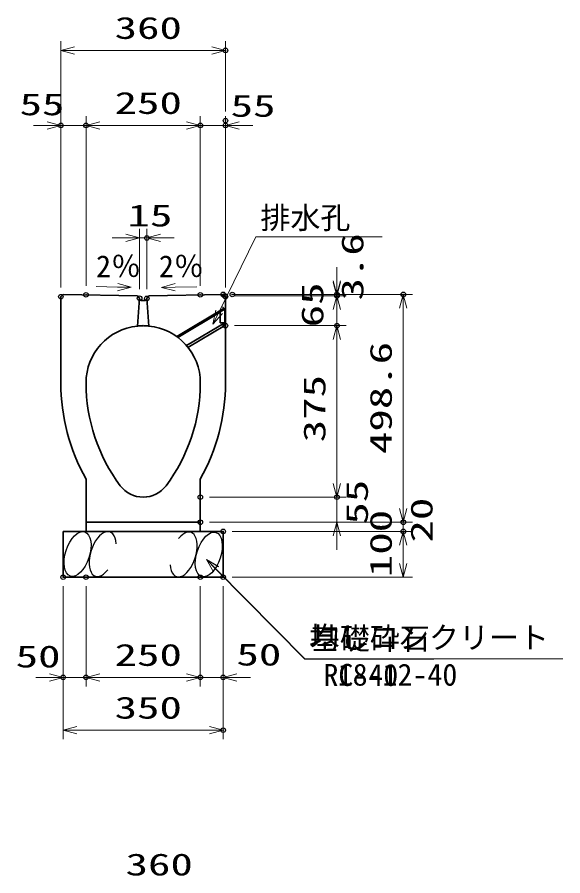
# Model space of a CAD drawing. Units: millimetres on the paper. Extents: x 15 to 1219, y 6 to 859.
# Drawn here: x 431.2 to 490.9, y 533.8 to 627.7 of the extents above; entities that cross this region are included whole.
import ezdxf
from ezdxf.enums import TextEntityAlignment as Align

# ---------------------------------------------------------------- set-up
doc = ezdxf.new("R2010")
doc.units = ezdxf.units.MM
doc.header["$PDMODE"] = 32
doc.header["$PDSIZE"] = 0.5
doc.linetypes.add('DASHED', pattern=[7.5, 6, -1.5])
for name, color, linetype, lineweight in [('D-STR-DIM（寸法）', 7, 'Continuous', 13), ('D-STR-HTXT(均しCON-旗)', 7, 'Continuous', 13), ('D-STR-HTXT(基礎砕石-旗)', 7, 'Continuous', 13), ('D-STR-HTXT（WS-旗）', 7, 'Continuous', 13), ('D-STR-STRF(グリ)', 7, 'Continuous', 25), ('D-STR（構造物WS）', 1, 'Continuous', 35), ('D-STR（構造物）', 1, 'Continuous', 35)]:
    doc.layers.add(name, color=color, linetype=linetype, lineweight=lineweight)
doc.layers.add('Defpoints_10', color=151, linetype='Continuous')
doc.styles.add('ＭＳ ゴシック', font='')
doc.styles.get('ＭＳ ゴシック').set_extended_font_data('MS Gothic')

# ---------------------------------------------------------------- blocks, each defined once
blk = doc.blocks.new('_Open30')
at = {"color": 7, "linetype": 'Continuous', "lineweight": 13}
for p, q in [((-1, 0.2679), (0, 0)), ((0, 0), (-1, -0.2679)), ((0, 0), (-1, 0))]:
    blk.add_line(p, q, dxfattribs=at)

msp = doc.modelspace()

# ---------------------------------------------------------------- linework, layer by layer
at = {"layer": 'D-STR-DIM（寸法）'}
for p, q in [((435.99, 616.902), (435.99, 625.11)), ((453.99, 617.419), (453.99, 625.11)), ((437.49, 624.11), (452.49, 624.11)), ((435.99, 598.169), (435.99, 616.902)), ((438.74, 598.364), (438.74, 616.902)), ((438.74, 598.364), (438.74, 616.902)), ((451.24, 598.364), (451.24, 616.902)), ((451.24, 598.364), (451.24, 616.902)), ((453.99, 598.169), (453.99, 616.902)), ((434.49, 615.902), (432.99, 615.902)), ((435.99, 615.902), (438.74, 615.902)), ((440.24, 615.902), (441.74, 615.902)), ((440.24, 615.902), (449.74, 615.902)), ((449.74, 615.902), (448.24, 615.902)), ((451.24, 615.902), (453.99, 615.902)), ((455.49, 615.902), (456.99, 615.902)), ((444.596, 597.995), (444.596, 604.589)), ((445.387, 597.98), (445.387, 604.589)), ((443.096, 603.589), (441.596, 603.589)), ((444.596, 603.589), (445.387, 603.589)), ((446.887, 603.589), (448.387, 603.589)), ((466.182, 598.912), (466.182, 600.412)), ((466.182, 598.752), (466.182, 600.252)), ((439.831, 598.272), (442.192, 598.225)), ((450.851, 598.255), (448.489, 598.207)), ((454.739, 597.414), (474.442, 597.414)), ((455.74, 597.412), (467.182, 597.412)), ((466.182, 597.252), (466.182, 597.412)), ((454.905, 597.252), (467.182, 597.252)), ((454.905, 597.252), (467.182, 597.252)), ((466.182, 593.997), (466.182, 597.252)), ((466.182, 595.752), (466.182, 594.252)), ((473.442, 573.989), (473.442, 595.914)), ((454.99, 593.997), (467.182, 593.997)), ((454.99, 593.997), (467.182, 593.997)), ((466.182, 576.739), (466.182, 592.497)), ((466.182, 592.497), (466.182, 590.997)), ((466.182, 576.739), (466.182, 578.239)), ((452.24, 575.239), (467.182, 575.239)), ((452.24, 575.239), (467.182, 575.239)), ((466.182, 572.489), (466.182, 575.239)), ((473.442, 573.989), (473.442, 575.489)), ((452.24, 572.489), (474.442, 572.489)), ((452.24, 572.489), (467.182, 572.489)), ((452.24, 572.489), (474.442, 572.489)), ((473.442, 571.489), (473.442, 572.489)), ((454.74, 571.489), (474.442, 571.489)), ((454.74, 571.489), (474.442, 571.489)), ((466.182, 570.989), (466.182, 569.489)), ((473.442, 567.989), (473.442, 569.989)), ((473.442, 569.989), (473.442, 568.489)), ((454.74, 566.489), (474.442, 566.489)), ((436.24, 565.489), (436.24, 554.522)), ((438.74, 565.489), (438.74, 554.522)), ((438.74, 565.489), (438.74, 554.522)), ((451.24, 565.489), (451.24, 554.522)), ((451.24, 565.489), (451.24, 554.522)), ((453.74, 565.489), (453.74, 554.522)), ((434.74, 555.522), (433.24, 555.522)), ((436.24, 555.522), (438.74, 555.522)), ((440.24, 555.522), (441.74, 555.522)), ((440.24, 555.522), (449.74, 555.522)), ((449.74, 555.522), (448.24, 555.522)), ((451.24, 555.522), (453.74, 555.522)), ((455.24, 555.522), (456.74, 555.522)), ((436.24, 554.522), (436.24, 548.749)), ((453.74, 554.522), (453.74, 548.749)), ((437.74, 549.749), (452.24, 549.749))]:
    msp.add_line(p, q, dxfattribs=at)
at = {"layer": 'D-STR-HTXT(均しCON-旗)'}
msp.add_lwpolyline([(490.887, 557.542), (462.68, 557.542), (452.957, 567.359)], dxfattribs=at)
at = {"layer": 'D-STR-HTXT(基礎砕石-旗)'}
msp.add_lwpolyline([(476.784, 557.516), (462.68, 557.516), (452.957, 567.333)], dxfattribs=at)
at = {"layer": 'D-STR-HTXT（WS-旗）'}
msp.add_lwpolyline([(471.116, 603.724), (457.328, 603.724), (453.287, 595.513)], dxfattribs=at)
at = {"layer": 'D-STR-STRF(グリ)'}
for centre, major_axis in [((437.815, 569.013), (0.79, 2.421)), ((452.164, 568.966), (-0.79, -2.421))]:
    msp.add_ellipse(centre, major_axis=major_axis, ratio=0.5139, dxfattribs=at)
for centre, major_axis in [((440.555, 569.013), (0.79, 2.421)), ((449.424, 568.966), (-0.79, -2.421))]:
    msp.add_ellipse(centre, major_axis=major_axis, ratio=0.5139, start_param=5.357556, end_param=10.375065, dxfattribs=at)
at = {"layer": 'D-STR（構造物WS）'}
for p, q in [((453.832, 595.902), (448.659, 592.798)), ((453.915, 595.819), (453.415, 595.519)), ((453.915, 595.819), (453.667, 596.067)), ((453.915, 594.019), (453.915, 595.819)), ((448.789, 592.701), (453.415, 595.477)), ((453.415, 595.519), (453.415, 594.319)), ((453.915, 594.319), (449.732, 591.809)), ((449.892, 591.614), (453.915, 594.028)), ((453.415, 594.319), (453.915, 594.319)), ((453.612, 593.844), (453.915, 594.019))]:
    msp.add_line(p, q, dxfattribs=at)
at = {"layer": 'D-STR（構造物）'}
for p, q in [((436.24, 597.414), (435.99, 597.169)), ((444.364, 597.252), (436.24, 597.414)), ((453.74, 597.414), (445.616, 597.252)), ((453.74, 597.414), (453.99, 597.169)), ((435.99, 597.169), (435.99, 587.739)), ((444.364, 597.252), (444.595, 596.998)), ((444.595, 596.998), (444.365, 593.958)), ((445.616, 597.252), (445.385, 596.998)), ((445.385, 596.998), (445.615, 593.958)), ((453.99, 597.169), (453.99, 587.739)), ((438.74, 571.489), (438.74, 577.218)), ((451.24, 571.489), (451.24, 577.218)), ((438.74, 572.489), (451.24, 572.489)), ((436.24, 571.489), (453.74, 571.489)), ((436.24, 566.489), (436.24, 571.489)), ((453.74, 566.489), (453.74, 571.489)), ((436.24, 566.489), (453.74, 566.489))]:
    msp.add_line(p, q, dxfattribs=at)
at = {"layer": 'D-STR（構造物）', "linetype": 'DASHED'}
for p in [(444.846, 596.747), (445.136, 596.747)]:
    msp.add_line(p, (444.991, 596.747), dxfattribs=at)
for centre, radius, start, end in [((444.844, 596.997), 0.25, 179.93762, 270), ((445.138, 596.997), 0.25, 270, 0.06238), ((444.989, 588.986), 5.011, 82.82494, 97.15522)]:
    msp.add_arc(centre, radius, start, end, dxfattribs=at)
at = {"layer": 'D-STR（構造物）'}
for centre, radius, start, end in [((444.99, 587.739), 6.25, 95.73924, 180), ((445.007, 587.755), 6.233, 359.8589, 84.4035), ((457.49, 587.739), 21.5, 180, 209.2972), ((457.49, 587.739), 18.75, 180, 216.86989), ((432.49, 587.739), 18.75, 323.13008, 0), ((432.49, 587.739), 21.5, 330.70277, 0), ((444.99, 578.364), 3.125, 216.86989, 323.13008)]:
    msp.add_arc(centre, radius, start, end, dxfattribs=at)
at = {"layer": 'Defpoints_10'}
for p in [(453.99, 624.11), (453.99, 616.419), (435.99, 615.902), (438.74, 615.902), (451.24, 615.902), (453.99, 615.902), (445.387, 603.589), (435.99, 597.169), (438.74, 597.364), (438.74, 597.364), (451.24, 597.364), (451.24, 597.364), (453.739, 597.414), (453.905, 597.252), (453.905, 597.252), (453.99, 597.169), (454.74, 597.412), (466.182, 597.412), (466.182, 597.252), (473.442, 597.414), (444.596, 596.995), (445.387, 596.98), (453.99, 593.997), (453.99, 593.997), (466.182, 593.997), (451.24, 575.239), (451.24, 575.239), (466.182, 575.239), (451.24, 572.489), (451.24, 572.489), (451.24, 572.489), (473.442, 572.489), (453.74, 571.489), (453.74, 571.489), (473.442, 571.489), (436.24, 566.489), (438.74, 566.489), (438.74, 566.489), (451.24, 566.489), (451.24, 566.489), (453.74, 566.489), (453.74, 566.489), (436.24, 555.522), (438.74, 555.522), (451.24, 555.522), (453.74, 555.522), (453.74, 555.522), (453.74, 549.749)]:
    msp.add_point(p, dxfattribs=at)

# ---------------------------------------------------------------- block references
at = {"layer": 'D-STR-DIM（寸法）', "xscale": 1.5, "yscale": 1.5}
for p, rotation in [((435.99, 624.11), 180), ((438.74, 615.902), 180), ((438.74, 615.902), 180), ((453.99, 615.902), 180), ((445.387, 603.589), 180), ((443.692, 598.195), 358.85424), ((446.99, 598.177), 181.14576), ((466.182, 597.412), 270), ((466.182, 597.252), 270), ((473.442, 597.414), 90), ((466.182, 597.252), 90), ((466.182, 593.997), 90), ((466.182, 593.997), 90), ((466.182, 575.239), 270), ((466.182, 575.239), 270), ((473.442, 572.489), 270), ((473.442, 572.489), 270), ((466.182, 572.489), 90), ((473.442, 571.489), 90), ((473.442, 571.489), 90), ((473.442, 566.489), 270), ((438.74, 555.522), 180), ((438.74, 555.522), 180), ((453.74, 555.522), 180), ((436.24, 549.749), 180)]:
    msp.add_blockref('_Open30', p, dxfattribs=dict(at, rotation=rotation))
for p in [(453.99, 624.11), (435.99, 615.902), (451.24, 615.902), (451.24, 615.902), (444.596, 603.589), (436.24, 555.522), (451.24, 555.522), (451.24, 555.522), (453.74, 549.749)]:
    msp.add_blockref('_Open30', p, dxfattribs=at)
at = {"layer": 'D-STR-HTXT(均しCON-旗)', "xscale": 1.5, "yscale": 1.5, "rotation": 134.72505}
msp.add_blockref('_Open30', (451.901, 568.424), dxfattribs=at)
at = {"layer": 'D-STR-HTXT(基礎砕石-旗)', "xscale": 1.5, "yscale": 1.5, "rotation": 134.72505}
msp.add_blockref('_Open30', (451.901, 568.399), dxfattribs=at)
at = {"layer": 'D-STR-HTXT（WS-旗）', "xscale": 1.5, "yscale": 1.5, "rotation": 243.798}
msp.add_blockref('_Open30', (452.625, 594.167), dxfattribs=at)

# ---------------------------------------------------------------- texts
at = {"layer": 'D-STR-DIM（寸法）', "style": 'ＭＳ ゴシック', "width": 1.5}
for s, p in [('360', (441.865, 624.647)), ('55', (431.47, 616.295)), ('250', (441.865, 616.439)), ('55', (454.554, 616.125)), ('15', (443.278, 604.127)), ('50', (431.042, 555.889)), ('250', (441.865, 556.06)), ('50', (455.191, 556.097)), ('350', (441.865, 550.286)), ('360', (443.064, 533.13))]:
    msp.add_text(s, height=2.405, dxfattribs=at).set_placement(p, align=Align.BOTTOM_LEFT)
for s, p in [('3.6', (469.795, 596.749)), ('65', (465.416, 593.818)), ('498.6', (472.905, 579.952)), ('375', (465.644, 581.238)), ('55', (470.29, 572.231)), ('20', (477.357, 570.271)), ('100', (472.905, 566.489))]:
    msp.add_text(s, height=2.405, rotation=90, dxfattribs=at).set_placement(p, align=Align.BOTTOM_LEFT)
at = {"layer": 'D-STR-DIM（寸法）', "style": 'ＭＳ ゴシック'}
for rotation, p in [(0.01, (439.838, 598.57)), (359.99, (446.706, 598.567))]:
    msp.add_text('2％', height=2.405, rotation=rotation, dxfattribs=at).set_placement(p, align=Align.BOTTOM_LEFT)
at = {"layer": 'D-STR-HTXT(均しCON-旗)', "style": 'ＭＳ ゴシック'}
for s, p in [('均しコンクリート', (463.127, 557.952)), ('18-12-40', (466.261, 553.891))]:
    msp.add_text(s, height=2.405, dxfattribs=at).set_placement(p, align=Align.BOTTOM_LEFT)
at = {"layer": 'D-STR-HTXT(基礎砕石-旗)', "style": 'ＭＳ ゴシック'}
for s, p in [('基礎砕石', (463.215, 557.851)), ('RC-40', (464.703, 553.865))]:
    msp.add_text(s, height=2.405, dxfattribs=at).set_placement(p, align=Align.BOTTOM_LEFT)
at = {"layer": 'D-STR-HTXT（WS-旗）', "style": 'ＭＳ ゴシック'}
msp.add_text('排水孔', height=2.405, dxfattribs=at).set_placement((457.809, 603.876), align=Align.BOTTOM_LEFT)

doc.saveas('drawing.dxf')
